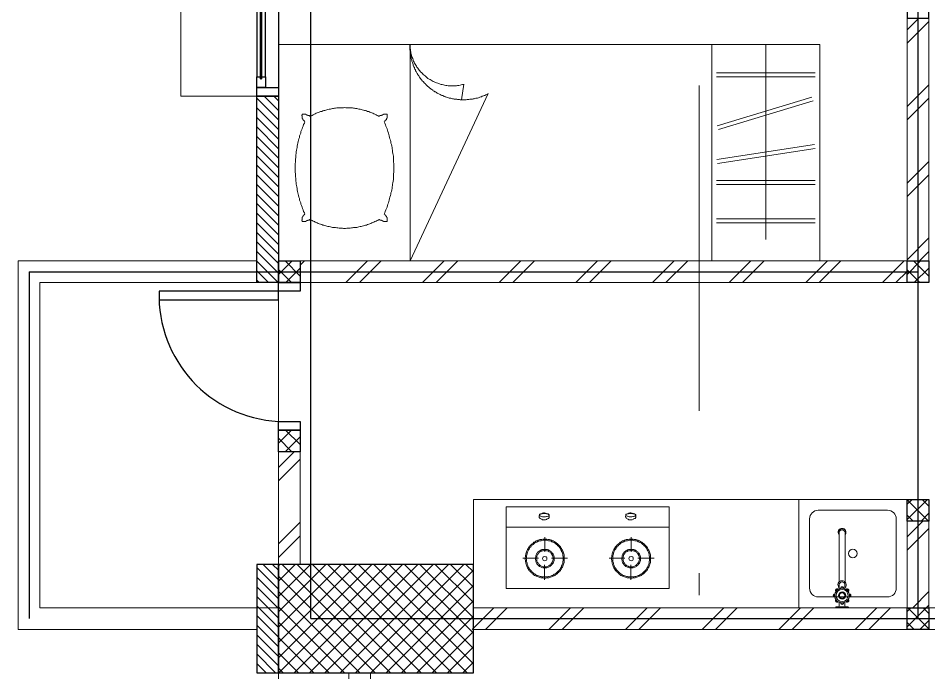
# Model space of a CAD drawing. Header units: millimetres. Extents: x -324 to 75, y -297 to 212.
# Drawn here: x -251.492 to -247.292, y 155.094 to 158.114 of the extents above; entities that cross this region are included whole.
import ezdxf

# ---------------------------------------------------------------- set-up
doc = ezdxf.new("R2010")
doc.units = ezdxf.units.MM
doc.linetypes.add('DASHDOT', pattern=[1, 0.5, -0.25, 0, -0.25])
for name, color, linetype, lineweight in [('ars', 11, 'Continuous', 0), ('KOL', 1, 'Continuous', 30), ('KOLOM', 4, 'Continuous', 9), ('lan', 7, 'Continuous', 15), ('NOT', 7, 'Continuous', 20), ('SANITAIR', 15, 'Continuous', 9), ('tem', 5, 'Continuous', 20)]:
    doc.layers.add(name, color=color, linetype=linetype, lineweight=lineweight)
doc.layers.add('as', color=1, linetype='Continuous', plot=False)
doc.layers.add('Kusen', color=30, linetype='Continuous')
pattern_1 = [(135, (375.904584, 513.928732), (-0.0220970869, -0.0220970869), [])]

# ---------------------------------------------------------------- blocks, each defined once
blk = doc.blocks.new('T. J2')
at = {"layer": 'Kusen'}
for p, q in [((-0.3692, 0.1), (0.2808, 0.1)), ((0.2808, 0.06), (-0.3692, 0.06)), ((-0.4192, 0), (0.3308, 0))]:
    blk.add_line(p, q, dxfattribs=at)
for points in [[(-0.4592, 0), (-0.4192, 0), (-0.4192, 0.1), (-0.4592, 0.1)], [(0.3308, 0), (0.3708, 0), (0.3708, 0.1), (0.3308, 0.1)]]:
    blk.add_lwpolyline(points, close=True, dxfattribs=at)
for points in [[(-0.3692, 0.0775), (-0.3692, 0.06), (-0.4192, 0.06), (-0.4192, 0.1), (-0.3692, 0.1), (-0.3692, 0.0825), (-0.3792, 0.0825), (-0.3792, 0.0775), (-0.3692, 0.0775)], [(0.2808, 0.0775), (0.2808, 0.06), (0.3308, 0.06), (0.3308, 0.1), (0.2808, 0.1), (0.2808, 0.0825), (0.2908, 0.0825), (0.2908, 0.0775), (0.2808, 0.0775)]]:
    blk.add_lwpolyline(points, dxfattribs=at)
at = {"layer": 'Kusen', "color": 141}
blk.add_lwpolyline([(-0.3792, 0.0775), (0.2908, 0.0775), (0.2908, 0.0825), (-0.3792, 0.0825)], close=True, dxfattribs=at)
blk = doc.blocks.new('K 10.10')
at = {"layer": 'ars'}
h = blk.add_hatch(dxfattribs=at)
h.set_pattern_fill('_USER', color=256, scale=0.05, angle=45, double=1, pattern_type=0)
h.set_pattern_definition([(45, (0, 0), (-0.035355339, 0.035355339), []), (135, (0, 0), (-0.035355339, -0.035355339), [])])
h.paths.add_polyline_path([(1560.5383, 1380.4069), (1560.6383, 1380.4069), (1560.6383, 1380.5069), (1560.5383, 1380.5069)])
at = {"layer": 'KOL'}
blk.add_lwpolyline([(1560.5383, 1380.4069), (1560.6383, 1380.4069), (1560.6383, 1380.5069), (1560.5383, 1380.5069)], close=True, dxfattribs=at)
blk = doc.blocks.new('P.60')
at = {"layer": 'Kusen'}
for points in [[(1472.8348, 997.5354), (1472.8748, 997.5354), (1472.8748, 997.4354), (1472.8348, 997.4354)], [(1473.4748, 997.5354), (1473.5148, 997.5354), (1473.5148, 997.4354), (1473.4748, 997.4354)], [(1472.8748, 996.8854), (1472.9148, 996.8854), (1472.9148, 997.4354), (1472.8748, 997.4354)]]:
    blk.add_lwpolyline(points, close=True, dxfattribs=at)
blk.add_arc((1472.8948, 997.4658), 0.5808, 268.0266, 356.9943, dxfattribs=at)
blk = doc.blocks.new('P.80')
at = {"layer": 'Kusen'}
for points in [[(-69.8094, -74.8368), (-69.7694, -74.8368), (-69.7694, -74.0368), (-69.8094, -74.0368)], [(-70.6094, -74.9368), (-70.5694, -74.9368), (-70.5694, -74.8368), (-70.6094, -74.8368)], [(-69.7694, -74.9368), (-69.7294, -74.9368), (-69.7294, -74.8368), (-69.7694, -74.8368)]]:
    blk.add_lwpolyline(points, close=True, dxfattribs=at)
blk.add_arc((-69.7694, -74.8368), 0.8, 90, 180, dxfattribs=at)
blk = doc.blocks.new('KRAN DPR ATAS')
for p, q in [((-0.0289, 0), (0.0289, 0)), ((-0.0289, 0), (-0.0289, -0.0021)), ((0.0289, 0), (0.0289, -0.0021)), ((-0.0275, -0.0035), (0.0275, -0.0035)), ((-0.0127, -0.0092), (-0.0127, -0.0252)), ((0.0127, -0.0092), (0.0127, -0.0252)), ((-0.014, -0.1188), (-0.014, -0.3457)), ((-0.0127, -0.0877), (-0.0127, -0.1101)), ((0.0127, -0.0877), (0.0127, -0.1101)), ((0.014, -0.1188), (0.014, -0.3457))]:
    blk.add_line(p, q)
for radius in [0.0338, 0.0279, 0.0166, 0.0138, 0.0123]:
    blk.add_circle((0, -0.0564), radius)
for centre, radius, start, end in [((-0.0239, -0.0326), 0.00706, 39.002, 230.998), ((-0.0222, -0.0342), 0.00706, 58.1189, 211.8811), ((-0.0275, -0.0021), 0.00141, 180, 270), ((-0.0183, -0.0092), 0.00564, 0, 90), ((-0.0009, -0.0214), 0.00884, 254.902, 254.902), ((0, -0.0227), 0.00706, 354.002, 185.998), ((0, -0.025), 0.00706, 13.1189, 166.8811), ((0.0183, -0.0092), 0.00564, 90, 180), ((0.0239, -0.0326), 0.00706, 309.002, 140.998), ((0.0222, -0.0342), 0.00706, 328.1189, 121.8811), ((0.0275, -0.0021), 0.00141, 270, 0), ((-0.0338, -0.0564), 0.00706, 84.002, 275.998), ((-0.0315, -0.0564), 0.00706, 103.1189, 256.8811), ((-0.0239, -0.0803), 0.00706, 129.002, 320.998), ((-0.0222, -0.0787), 0.00706, 148.1189, 301.8811), ((0.0239, -0.0803), 0.00706, 219.002, 50.998), ((0.0222, -0.0787), 0.00706, 238.1189, 31.8811), ((0.0338, -0.0564), 0.00706, 264.002, 95.998), ((0.0315, -0.0564), 0.00706, 283.1189, 76.8811), ((0, -0.1058), 0.0191, 134.711, 45.289), ((0, -0.1058), 0.0134, 198.6717, 270), ((0, -0.0902), 0.00706, 174.002, 5.998), ((0, -0.0879), 0.00706, 193.1189, 346.8811), ((0, -0.1058), 0.0134, 270, 341.3283), ((0, -0.3457), 0.0178, 141.8277, 38.1723), ((0, -0.3484), 0.0178, 175.6641, 4.3359), ((0, -0.3457), 0.014, 180, 0)]:
    blk.add_arc(centre, radius, start, end)
blk = doc.blocks.new('KOMPOR')
for points in [[(0, 0.3765), (0, -0.3765)], [(0.0944, 0.3765), (0, 0.3765)], [(0.3765, 0.3765), (0.0944, 0.3765)], [(0.0944, 0.3765), (0.0944, -0.3765)], [(0.3765, -0.3765), (0.3765, 0.3765)], [(0.2373, 0.3063), (0.2373, 0.2312)], [(0.2385, 0.2906), (0.2337, 0.2906), (0.23, 0.2906), (0.2252, 0.2893), (0.2203, 0.2893), (0.2167, 0.2881), (0.2119, 0.2869), (0.2082, 0.2857), (0.2034, 0.2833), (0.1998, 0.2821), (0.1961, 0.2797), (0.1925, 0.2772), (0.1889, 0.276), (0.1852, 0.2724), (0.1816, 0.27), (0.178, 0.2676), (0.1755, 0.2639), (0.1719, 0.2615), (0.1695, 0.2579), (0.1671, 0.2542), (0.1634, 0.2506), (0.1622, 0.247), (0.1598, 0.2433), (0.1574, 0.2397), (0.1562, 0.2361), (0.1538, 0.2312), (0.1525, 0.2276), (0.1513, 0.2228), (0.1501, 0.2191), (0.1501, 0.2143), (0.1489, 0.2094), (0.1489, 0.2058), (0.1489, 0.201), (0.1489, 0.1961), (0.1489, 0.1913), (0.1501, 0.1864), (0.1501, 0.1828), (0.1513, 0.178), (0.1525, 0.1743), (0.1538, 0.1695), (0.1562, 0.1659), (0.1574, 0.161), (0.1598, 0.1574), (0.1622, 0.1538), (0.1634, 0.1501), (0.1671, 0.1465), (0.1695, 0.1429), (0.1719, 0.1404), (0.1755, 0.1368), (0.178, 0.1344), (0.1816, 0.1308), (0.1852, 0.1283), (0.1889, 0.1259), (0.1925, 0.1235), (0.1961, 0.1211), (0.1998, 0.1199), (0.2034, 0.1174), (0.2082, 0.1162), (0.2119, 0.115), (0.2167, 0.1138), (0.2203, 0.1126), (0.2252, 0.1114), (0.23, 0.1114), (0.2337, 0.1102), (0.2385, 0.1102), (0.2433, 0.1102), (0.2482, 0.1114), (0.253, 0.1114), (0.2567, 0.1126), (0.2615, 0.1138), (0.2651, 0.115), (0.27, 0.1162), (0.2736, 0.1174), (0.2785, 0.1199), (0.2821, 0.1211), (0.2857, 0.1235), (0.2893, 0.1259), (0.293, 0.1283), (0.2966, 0.1308), (0.299, 0.1344), (0.3027, 0.1368), (0.3051, 0.1404), (0.3087, 0.1429), (0.3111, 0.1465), (0.3136, 0.1501), (0.316, 0.1538), (0.3184, 0.1574), (0.3196, 0.161), (0.322, 0.1659), (0.3232, 0.1695), (0.3245, 0.1743), (0.3257, 0.178), (0.3269, 0.1828), (0.3281, 0.1864), (0.3281, 0.1913), (0.3293, 0.1961), (0.3293, 0.201), (0.3293, 0.2058), (0.3281, 0.2094), (0.3281, 0.2143), (0.3269, 0.2191), (0.3257, 0.2228), (0.3245, 0.2276), (0.3232, 0.2312), (0.322, 0.2361), (0.3196, 0.2397), (0.3184, 0.2433), (0.316, 0.247), (0.3136, 0.2506), (0.3111, 0.2542), (0.3087, 0.2579), (0.3051, 0.2615), (0.3027, 0.2639), (0.299, 0.2676), (0.2966, 0.27), (0.293, 0.2724), (0.2893, 0.276), (0.2857, 0.2772), (0.2821, 0.2797), (0.2785, 0.2821), (0.2736, 0.2833), (0.27, 0.2857), (0.2651, 0.2869), (0.2615, 0.2881), (0.2567, 0.2893), (0.253, 0.2893), (0.2482, 0.2906), (0.2433, 0.2906), (0.2385, 0.2906)], [(0.2385, 0.2857), (0.2349, 0.2857), (0.23, 0.2857), (0.2264, 0.2845), (0.2215, 0.2833), (0.2179, 0.2833), (0.2131, 0.2821), (0.2094, 0.2809), (0.2058, 0.2785), (0.2022, 0.2772), (0.1985, 0.2748), (0.1949, 0.2736), (0.1913, 0.2712), (0.1877, 0.2688), (0.1852, 0.2663), (0.1816, 0.2639), (0.1792, 0.2603), (0.1755, 0.2579), (0.1731, 0.2542), (0.1707, 0.2518), (0.1683, 0.2482), (0.1659, 0.2446), (0.1646, 0.2409), (0.1622, 0.2373), (0.161, 0.2337), (0.1586, 0.23), (0.1574, 0.2264), (0.1562, 0.2215), (0.1562, 0.2179), (0.155, 0.2131), (0.1538, 0.2094), (0.1538, 0.2046), (0.1538, 0.201), (0.1538, 0.1961), (0.1538, 0.1925), (0.155, 0.1877), (0.1562, 0.184), (0.1562, 0.1792), (0.1574, 0.1755), (0.1586, 0.1719), (0.161, 0.1671), (0.1622, 0.1634), (0.1646, 0.1598), (0.1659, 0.1562), (0.1683, 0.1525), (0.1707, 0.1501), (0.1731, 0.1465), (0.1755, 0.1441), (0.1792, 0.1404), (0.1816, 0.138), (0.1852, 0.1356), (0.1877, 0.132), (0.1913, 0.1308), (0.1949, 0.1283), (0.1985, 0.1259), (0.2022, 0.1235), (0.2058, 0.1223), (0.2094, 0.1211), (0.2131, 0.1199), (0.2179, 0.1186), (0.2215, 0.1174), (0.2264, 0.1162), (0.23, 0.1162), (0.2349, 0.1162), (0.2385, 0.1162), (0.2433, 0.1162), (0.247, 0.1162), (0.2518, 0.1162), (0.2554, 0.1174), (0.2603, 0.1186), (0.2639, 0.1199), (0.2676, 0.1211), (0.2724, 0.1223), (0.276, 0.1235), (0.2797, 0.1259), (0.2833, 0.1283), (0.2869, 0.1308), (0.2893, 0.132), (0.293, 0.1356), (0.2954, 0.138), (0.299, 0.1404), (0.3015, 0.1441), (0.3039, 0.1465), (0.3075, 0.1501), (0.3087, 0.1525), (0.3111, 0.1562), (0.3136, 0.1598), (0.316, 0.1634), (0.3172, 0.1671), (0.3184, 0.1719), (0.3196, 0.1755), (0.3208, 0.1792), (0.322, 0.184), (0.3232, 0.1877), (0.3232, 0.1925), (0.3232, 0.1961), (0.3232, 0.201), (0.3232, 0.2046), (0.3232, 0.2094), (0.3232, 0.2131), (0.322, 0.2179), (0.3208, 0.2215), (0.3196, 0.2264), (0.3184, 0.23), (0.3172, 0.2337), (0.316, 0.2373), (0.3136, 0.2409), (0.3111, 0.2446), (0.3087, 0.2482), (0.3075, 0.2518), (0.3039, 0.2542), (0.3015, 0.2579), (0.299, 0.2603), (0.2954, 0.2639), (0.293, 0.2663), (0.2893, 0.2688), (0.2869, 0.2712), (0.2833, 0.2736), (0.2797, 0.2748), (0.276, 0.2772), (0.2724, 0.2785), (0.2676, 0.2809), (0.2639, 0.2821), (0.2603, 0.2833), (0.2554, 0.2833), (0.2518, 0.2845), (0.247, 0.2857), (0.2433, 0.2857), (0.2385, 0.2857)], [(0.0436, 0.2228), (0.0472, 0.2228), (0.0496, 0.2215), (0.0533, 0.2191), (0.0545, 0.2155), (0.0557, 0.2119), (0.0581, 0.2094), (0.0593, 0.2046), (0.0593, 0.1998), (0.0593, 0.1949), (0.0593, 0.1901), (0.0569, 0.1864), (0.0557, 0.1828), (0.0533, 0.1792), (0.0508, 0.178), (0.0484, 0.1755), (0.046, 0.1743), (0.0424, 0.1743), (0.04, 0.1755), (0.0375, 0.178), (0.0339, 0.1792), (0.0327, 0.1828), (0.0315, 0.1864), (0.0291, 0.1901), (0.0278, 0.1949), (0.0278, 0.1998), (0.0291, 0.2046), (0.0303, 0.2094), (0.0315, 0.2119), (0.0339, 0.2155), (0.0351, 0.2191), (0.0375, 0.2215), (0.0412, 0.2228), (0.0436, 0.2228)], [(0.0375, 0.2215), (0.04, 0.2215), (0.04, 0.2203), (0.0424, 0.2179), (0.0436, 0.2155), (0.0448, 0.2119), (0.0448, 0.2082), (0.046, 0.2034), (0.046, 0.1998), (0.046, 0.1961), (0.046, 0.1913), (0.0448, 0.1877), (0.0436, 0.184), (0.0436, 0.1816), (0.0412, 0.178), (0.04, 0.1768), (0.0387, 0.1755), (0.0375, 0.1755), (0.0351, 0.1768), (0.0339, 0.178), (0.0327, 0.1816), (0.0315, 0.184), (0.0315, 0.1877), (0.0303, 0.1913), (0.0303, 0.1961), (0.0303, 0.1998), (0.0303, 0.2034), (0.0315, 0.2082), (0.0315, 0.2119), (0.0327, 0.2155), (0.0339, 0.2179), (0.0351, 0.2203), (0.0363, 0.2215), (0.0375, 0.2215)], [(0.2385, 0.2433), (0.2349, 0.2433), (0.23, 0.2433), (0.2264, 0.2421), (0.2215, 0.2409), (0.2179, 0.2385), (0.2143, 0.2361), (0.2119, 0.2337), (0.2082, 0.2312), (0.2058, 0.2276), (0.2034, 0.2252), (0.201, 0.2215), (0.1985, 0.2179), (0.1973, 0.2131), (0.1961, 0.2094), (0.1961, 0.2046), (0.1961, 0.201), (0.1961, 0.1961), (0.1961, 0.1925), (0.1973, 0.1877), (0.1985, 0.184), (0.201, 0.1804), (0.2034, 0.1768), (0.2058, 0.1731), (0.2082, 0.1707), (0.2119, 0.1671), (0.2143, 0.1646), (0.2179, 0.1622), (0.2215, 0.161), (0.2264, 0.1598), (0.23, 0.1586), (0.2349, 0.1574), (0.2385, 0.1574), (0.2433, 0.1574), (0.247, 0.1586), (0.2518, 0.1598), (0.2554, 0.161), (0.2591, 0.1622), (0.2627, 0.1646), (0.2663, 0.1671), (0.2688, 0.1707), (0.2724, 0.1731), (0.2748, 0.1768), (0.2772, 0.1804), (0.2785, 0.184), (0.2797, 0.1877), (0.2809, 0.1925), (0.2821, 0.1961), (0.2821, 0.201), (0.2821, 0.2046), (0.2809, 0.2094), (0.2797, 0.2131), (0.2785, 0.2179), (0.2772, 0.2215), (0.2748, 0.2252), (0.2724, 0.2276), (0.2688, 0.2312), (0.2663, 0.2337), (0.2627, 0.2361), (0.2591, 0.2385), (0.2554, 0.2409), (0.2518, 0.2421), (0.247, 0.2433), (0.2433, 0.2433), (0.2385, 0.2433)], [(0.2385, 0.2385), (0.2349, 0.2385), (0.2312, 0.2373), (0.2276, 0.2373), (0.224, 0.2361), (0.2203, 0.2337), (0.2179, 0.2324), (0.2143, 0.23), (0.2119, 0.2276), (0.2094, 0.2252), (0.207, 0.2215), (0.2058, 0.2191), (0.2034, 0.2155), (0.2022, 0.2119), (0.2022, 0.2082), (0.201, 0.2046), (0.201, 0.201), (0.201, 0.1973), (0.2022, 0.1925), (0.2022, 0.1889), (0.2034, 0.1864), (0.2058, 0.1828), (0.207, 0.1792), (0.2094, 0.1768), (0.2119, 0.1743), (0.2143, 0.1719), (0.2179, 0.1695), (0.2203, 0.1671), (0.224, 0.1659), (0.2276, 0.1646), (0.2312, 0.1634), (0.2349, 0.1634), (0.2385, 0.1622), (0.2421, 0.1634), (0.247, 0.1634), (0.2506, 0.1646), (0.253, 0.1659), (0.2567, 0.1671), (0.2603, 0.1695), (0.2627, 0.1719), (0.2651, 0.1743), (0.2676, 0.1768), (0.27, 0.1792), (0.2724, 0.1828), (0.2736, 0.1864), (0.2748, 0.1889), (0.276, 0.1925), (0.276, 0.1973), (0.2772, 0.201), (0.276, 0.2046), (0.276, 0.2082), (0.2748, 0.2119), (0.2736, 0.2155), (0.2724, 0.2191), (0.27, 0.2215), (0.2676, 0.2252), (0.2651, 0.2276), (0.2627, 0.23), (0.2603, 0.2324), (0.2567, 0.2337), (0.253, 0.2361), (0.2506, 0.2373), (0.247, 0.2373), (0.2421, 0.2385), (0.2385, 0.2385)], [(0.2385, 0.2107), (0.2349, 0.2094), (0.2312, 0.2082), (0.23, 0.2046), (0.2288, 0.201), (0.23, 0.1961), (0.2312, 0.1937), (0.2349, 0.1913), (0.2385, 0.1901), (0.2433, 0.1913), (0.2458, 0.1937), (0.2482, 0.1961), (0.2494, 0.201), (0.2482, 0.2046), (0.2458, 0.2082), (0.2433, 0.2094), (0.2385, 0.2107)], [(0.1404, 0.201), (0.207, 0.201)], [(0.2373, 0.0993), (0.2373, 0.1719)], [(0.3366, 0.1998), (0.2676, 0.1998)], [(0.2385, -0.1077), (0.2337, -0.1077), (0.23, -0.1077), (0.2252, -0.109), (0.2203, -0.109), (0.2167, -0.1102), (0.2119, -0.1114), (0.2082, -0.1126), (0.2034, -0.115), (0.1998, -0.1162), (0.1961, -0.1186), (0.1925, -0.1211), (0.1889, -0.1235), (0.1852, -0.1259), (0.1816, -0.1283), (0.178, -0.1308), (0.1755, -0.1344), (0.1719, -0.1368), (0.1695, -0.1404), (0.1671, -0.1441), (0.1634, -0.1477), (0.1622, -0.1513), (0.1598, -0.155), (0.1574, -0.1586), (0.1562, -0.1622), (0.1538, -0.1671), (0.1525, -0.1707), (0.1513, -0.1755), (0.1501, -0.1792), (0.1501, -0.184), (0.1489, -0.1889), (0.1489, -0.1925), (0.1489, -0.1973), (0.1489, -0.2022), (0.1489, -0.207), (0.1501, -0.2119), (0.1501, -0.2155), (0.1513, -0.2203), (0.1525, -0.224), (0.1538, -0.2288), (0.1562, -0.2324), (0.1574, -0.2373), (0.1598, -0.2409), (0.1622, -0.2446), (0.1634, -0.2482), (0.1671, -0.2518), (0.1695, -0.2554), (0.1719, -0.2579), (0.1755, -0.2615), (0.178, -0.2639), (0.1816, -0.2676), (0.1852, -0.27), (0.1889, -0.2724), (0.1925, -0.2748), (0.1961, -0.2772), (0.1998, -0.2785), (0.2034, -0.2809), (0.2082, -0.2821), (0.2119, -0.2833), (0.2167, -0.2845), (0.2203, -0.2857), (0.2252, -0.2869), (0.23, -0.2869), (0.2337, -0.2881), (0.2385, -0.2881), (0.2433, -0.2881), (0.2482, -0.2869), (0.253, -0.2869), (0.2567, -0.2857), (0.2615, -0.2845), (0.2651, -0.2833), (0.27, -0.2821), (0.2736, -0.2809), (0.2785, -0.2785), (0.2821, -0.2772), (0.2857, -0.2748), (0.2893, -0.2724), (0.293, -0.27), (0.2966, -0.2676), (0.299, -0.2639), (0.3027, -0.2615), (0.3051, -0.2579), (0.3087, -0.2554), (0.3111, -0.2518), (0.3136, -0.2482), (0.316, -0.2446), (0.3184, -0.2409), (0.3196, -0.2373), (0.322, -0.2324), (0.3232, -0.2288), (0.3245, -0.224), (0.3257, -0.2203), (0.3269, -0.2155), (0.3281, -0.2119), (0.3281, -0.207), (0.3293, -0.2022), (0.3293, -0.1973), (0.3293, -0.1925), (0.3281, -0.1889), (0.3281, -0.184), (0.3269, -0.1792), (0.3257, -0.1755), (0.3245, -0.1707), (0.3232, -0.1671), (0.322, -0.1622), (0.3196, -0.1586), (0.3184, -0.155), (0.316, -0.1513), (0.3136, -0.1477), (0.3111, -0.1441), (0.3087, -0.1404), (0.3051, -0.1368), (0.3027, -0.1344), (0.299, -0.1308), (0.2966, -0.1283), (0.293, -0.1259), (0.2893, -0.1235), (0.2857, -0.1211), (0.2821, -0.1186), (0.2785, -0.1162), (0.2736, -0.115), (0.27, -0.1126), (0.2651, -0.1114), (0.2615, -0.1102), (0.2567, -0.109), (0.253, -0.109), (0.2482, -0.1077), (0.2433, -0.1077), (0.2385, -0.1077)], [(0.2385, -0.1126), (0.2349, -0.1126), (0.23, -0.1126), (0.2264, -0.1138), (0.2215, -0.115), (0.2179, -0.115), (0.2131, -0.1162), (0.2094, -0.1174), (0.2058, -0.1199), (0.2022, -0.1211), (0.1985, -0.1235), (0.1949, -0.1247), (0.1913, -0.1271), (0.1877, -0.1295), (0.1852, -0.132), (0.1816, -0.1344), (0.1792, -0.138), (0.1755, -0.1404), (0.1731, -0.1441), (0.1707, -0.1465), (0.1683, -0.1501), (0.1659, -0.1538), (0.1646, -0.1574), (0.1622, -0.161), (0.161, -0.1646), (0.1586, -0.1683), (0.1574, -0.1719), (0.1562, -0.1768), (0.1562, -0.1804), (0.155, -0.1852), (0.1538, -0.1889), (0.1538, -0.1937), (0.1538, -0.1973), (0.1538, -0.2022), (0.1538, -0.2058), (0.155, -0.2107), (0.1562, -0.2143), (0.1562, -0.2191), (0.1574, -0.2228), (0.1586, -0.2264), (0.161, -0.2312), (0.1622, -0.2349), (0.1646, -0.2385), (0.1659, -0.2421), (0.1683, -0.2458), (0.1707, -0.2482), (0.1731, -0.2518), (0.1755, -0.2554), (0.1792, -0.2579), (0.1816, -0.2603), (0.1852, -0.2627), (0.1877, -0.2663), (0.1913, -0.2688), (0.1949, -0.27), (0.1985, -0.2724), (0.2022, -0.2748), (0.2058, -0.276), (0.2094, -0.2772), (0.2131, -0.2785), (0.2179, -0.2797), (0.2215, -0.2809), (0.2264, -0.2821), (0.23, -0.2821), (0.2349, -0.2821), (0.2385, -0.2833), (0.2433, -0.2821), (0.247, -0.2821), (0.2518, -0.2821), (0.2554, -0.2809), (0.2603, -0.2797), (0.2639, -0.2785), (0.2676, -0.2772), (0.2724, -0.276), (0.276, -0.2748), (0.2797, -0.2724), (0.2833, -0.27), (0.2869, -0.2688), (0.2893, -0.2663), (0.293, -0.2627), (0.2954, -0.2603), (0.299, -0.2579), (0.3015, -0.2554), (0.3039, -0.2518), (0.3075, -0.2482), (0.3087, -0.2458), (0.3111, -0.2421), (0.3136, -0.2385), (0.316, -0.2349), (0.3172, -0.2312), (0.3184, -0.2264), (0.3196, -0.2228), (0.3208, -0.2191), (0.322, -0.2143), (0.3232, -0.2107), (0.3232, -0.2058), (0.3232, -0.2022), (0.3232, -0.1973), (0.3232, -0.1937), (0.3232, -0.1889), (0.3232, -0.1852), (0.322, -0.1804), (0.3208, -0.1768), (0.3196, -0.1719), (0.3184, -0.1683), (0.3172, -0.1646), (0.316, -0.161), (0.3136, -0.1574), (0.3111, -0.1538), (0.3087, -0.1501), (0.3075, -0.1465), (0.3039, -0.1441), (0.3015, -0.1404), (0.299, -0.138), (0.2954, -0.1344), (0.293, -0.132), (0.2893, -0.1295), (0.2869, -0.1271), (0.2833, -0.1247), (0.2797, -0.1235), (0.276, -0.1211), (0.2724, -0.1199), (0.2676, -0.1174), (0.2639, -0.1162), (0.2603, -0.115), (0.2554, -0.115), (0.2518, -0.1138), (0.247, -0.1126), (0.2433, -0.1126), (0.2385, -0.1126)], [(0.2373, -0.0932), (0.2373, -0.1671)], [(0.2385, -0.155), (0.2349, -0.155), (0.23, -0.155), (0.2264, -0.1562), (0.2215, -0.1574), (0.2179, -0.1598), (0.2143, -0.1622), (0.2119, -0.1646), (0.2082, -0.1671), (0.2058, -0.1707), (0.2034, -0.1731), (0.201, -0.1768), (0.1985, -0.1804), (0.1973, -0.1852), (0.1961, -0.1889), (0.1961, -0.1937), (0.1961, -0.1973), (0.1961, -0.2022), (0.1961, -0.207), (0.1973, -0.2107), (0.1985, -0.2143), (0.201, -0.2179), (0.2034, -0.2215), (0.2058, -0.2252), (0.2082, -0.2288), (0.2119, -0.2312), (0.2143, -0.2337), (0.2179, -0.2361), (0.2215, -0.2373), (0.2264, -0.2385), (0.23, -0.2397), (0.2349, -0.2409), (0.2385, -0.2409), (0.2433, -0.2409), (0.247, -0.2397), (0.2518, -0.2385), (0.2554, -0.2373), (0.2591, -0.2361), (0.2627, -0.2337), (0.2663, -0.2312), (0.2688, -0.2288), (0.2724, -0.2252), (0.2748, -0.2215), (0.2772, -0.2179), (0.2785, -0.2143), (0.2797, -0.2107), (0.2809, -0.207), (0.2821, -0.2022), (0.2821, -0.1973), (0.2821, -0.1937), (0.2809, -0.1889), (0.2797, -0.1852), (0.2785, -0.1804), (0.2772, -0.1768), (0.2748, -0.1731), (0.2724, -0.1707), (0.2688, -0.1671), (0.2663, -0.1646), (0.2627, -0.1622), (0.2591, -0.1598), (0.2554, -0.1574), (0.2518, -0.1562), (0.247, -0.155), (0.2433, -0.155), (0.2385, -0.155)], [(0.2385, -0.1598), (0.2349, -0.1598), (0.2312, -0.161), (0.2276, -0.161), (0.224, -0.1622), (0.2203, -0.1646), (0.2179, -0.1659), (0.2143, -0.1683), (0.2119, -0.1707), (0.2094, -0.1731), (0.207, -0.1768), (0.2058, -0.1792), (0.2034, -0.1828), (0.2022, -0.1864), (0.2022, -0.1901), (0.201, -0.1937), (0.201, -0.1973), (0.201, -0.2022), (0.2022, -0.2058), (0.2022, -0.2094), (0.2034, -0.2131), (0.2058, -0.2155), (0.207, -0.2191), (0.2094, -0.2215), (0.2119, -0.224), (0.2143, -0.2264), (0.2179, -0.2288), (0.2203, -0.2312), (0.224, -0.2324), (0.2276, -0.2337), (0.2312, -0.2349), (0.2349, -0.2349), (0.2385, -0.2361), (0.2421, -0.2349), (0.247, -0.2349), (0.2506, -0.2337), (0.253, -0.2324), (0.2567, -0.2312), (0.2603, -0.2288), (0.2627, -0.2264), (0.2651, -0.224), (0.2676, -0.2215), (0.27, -0.2191), (0.2724, -0.2155), (0.2736, -0.2131), (0.2748, -0.2094), (0.276, -0.2058), (0.276, -0.2022), (0.2772, -0.1973), (0.276, -0.1937), (0.276, -0.1901), (0.2748, -0.1864), (0.2736, -0.1828), (0.2724, -0.1792), (0.27, -0.1768), (0.2676, -0.1731), (0.2651, -0.1707), (0.2627, -0.1683), (0.2603, -0.1659), (0.2567, -0.1646), (0.253, -0.1622), (0.2506, -0.161), (0.247, -0.161), (0.2421, -0.1598), (0.2385, -0.1598)], [(0.0436, -0.1768), (0.0472, -0.1768), (0.0496, -0.178), (0.0533, -0.1804), (0.0545, -0.1828), (0.0557, -0.1864), (0.0581, -0.1901), (0.0593, -0.1949), (0.0593, -0.1985), (0.0593, -0.2034), (0.0593, -0.2082), (0.0569, -0.2119), (0.0557, -0.2167), (0.0533, -0.2191), (0.0508, -0.2215), (0.0484, -0.224), (0.046, -0.224), (0.0424, -0.224), (0.04, -0.224), (0.0375, -0.2215), (0.0339, -0.2191), (0.0327, -0.2167), (0.0315, -0.2119), (0.0291, -0.2082), (0.0278, -0.2034), (0.0278, -0.1985), (0.0291, -0.1949), (0.0303, -0.1901), (0.0315, -0.1864), (0.0339, -0.1828), (0.0351, -0.1804), (0.0375, -0.178), (0.0412, -0.1768), (0.0436, -0.1768)], [(0.0375, -0.1768), (0.04, -0.178), (0.04, -0.1792), (0.0424, -0.1804), (0.0436, -0.1828), (0.0448, -0.1864), (0.0448, -0.1901), (0.046, -0.1949), (0.046, -0.1985), (0.046, -0.2034), (0.046, -0.2082), (0.0448, -0.2107), (0.0436, -0.2155), (0.0436, -0.2179), (0.0412, -0.2203), (0.04, -0.2228), (0.0387, -0.2228), (0.0375, -0.2228), (0.0351, -0.2228), (0.0339, -0.2203), (0.0327, -0.2179), (0.0315, -0.2155), (0.0315, -0.2107), (0.0303, -0.2082), (0.0303, -0.2034), (0.0303, -0.1985), (0.0303, -0.1949), (0.0315, -0.1901), (0.0315, -0.1864), (0.0327, -0.1828), (0.0339, -0.1804), (0.0351, -0.1792), (0.0363, -0.178), (0.0375, -0.1768)], [(0.1404, -0.1973), (0.207, -0.1973)], [(0.2385, -0.1877), (0.2349, -0.1889), (0.2312, -0.1901), (0.23, -0.1937), (0.2288, -0.1973), (0.23, -0.2022), (0.2312, -0.2046), (0.2349, -0.207), (0.2385, -0.2082), (0.2433, -0.207), (0.2458, -0.2046), (0.2482, -0.2022), (0.2494, -0.1973), (0.2482, -0.1937), (0.2458, -0.1901), (0.2433, -0.1889), (0.2385, -0.1877)], [(0.3366, -0.1985), (0.2676, -0.1985)], [(0.2373, -0.299), (0.2373, -0.2264)], [(0.0944, -0.3765), (0, -0.3765)], [(0.0944, -0.3765), (0.3765, -0.3765)]]:
    blk.add_lwpolyline(points)
blk = doc.blocks.new('BED2')
blk.add_lwpolyline([(-0.4994, 1.9988), (0.4994, 1.9988), (0.4994, 0), (-0.4994, 0)], close=True)
for points in [[(0.4994, 1.9988), (0.4994, 0)], [(-0.1435, 1.8765), (-0.1435, 1.8765), (-0.1435, 1.8765), (-0.1447, 1.8765), (-0.1447, 1.8777), (-0.1447, 1.8789), (-0.1471, 1.8789), (-0.1471, 1.8814), (-0.1495, 1.8814), (-0.1495, 1.8826), (-0.1495, 1.8826), (-0.1495, 1.8838), (-0.1519, 1.8838), (-0.1519, 1.8862), (-0.1556, 1.8862), (-0.1556, 1.8874), (-0.158, 1.8874), (-0.158, 1.8886), (-0.1592, 1.8886), (-0.1592, 1.8886), (-0.1689, 1.8886), (-0.1689, 1.8898), (-0.1701, 1.8898), (-0.1701, 1.891), (-0.1737, 1.891), (-0.1737, 1.8898), (-0.1737, 1.8898), (-0.1737, 1.8886), (-0.1774, 1.8886), (-0.1774, 1.8886), (-0.1774, 1.8886), (-0.1774, 1.8862), (-0.1786, 1.8862), (-0.1786, 1.8789), (-0.1774, 1.8789), (-0.1774, 1.8765), (-0.1774, 1.8765), (-0.1774, 1.8729), (-0.1762, 1.8729), (-0.1762, 1.8705), (-0.1749, 1.8705), (-0.1749, 1.868), (-0.1737, 1.868), (-0.1737, 1.8668), (-0.1737, 1.8668), (-0.1737, 1.8632), (-0.1725, 1.8632), (-0.1725, 1.8608), (-0.1713, 1.8608), (-0.1713, 1.8571), (-0.1713, 1.8571), (-0.1713, 1.8559), (-0.1701, 1.8559), (-0.1701, 1.8547), (-0.1689, 1.8547), (-0.1689, 1.8523), (-0.1677, 1.8523)], [(0.2827, 1.8765), (0.2766, 1.8789), (0.2706, 1.8826), (0.2633, 1.885), (0.2573, 1.8874), (0.2512, 1.8898), (0.2439, 1.8923), (0.2379, 1.8947), (0.2306, 1.8959), (0.2246, 1.8983), (0.2185, 1.9007), (0.2113, 1.9019), (0.2052, 1.9044), (0.1979, 1.9056), (0.1919, 1.9068), (0.1846, 1.9092), (0.1786, 1.9104), (0.1713, 1.9116), (0.1653, 1.9128), (0.158, 1.914), (0.1519, 1.9153), (0.1447, 1.9165), (0.1374, 1.9165), (0.1314, 1.9177), (0.1241, 1.9189), (0.118, 1.9189), (0.1108, 1.9201), (0.1047, 1.9201), (0.0975, 1.9201), (0.0902, 1.9213), (0.0841, 1.9213), (0.0769, 1.9213), (0.0708, 1.9213), (0.0636, 1.9213), (0.0563, 1.9213), (0.0502, 1.9213), (0.043, 1.9201), (0.0369, 1.9201), (0.0297, 1.9201), (0.0224, 1.9189), (0.0163, 1.9189), (0.0091, 1.9177), (0.003, 1.9165), (-0.0042, 1.9165), (-0.0115, 1.9153), (-0.0176, 1.914), (-0.0248, 1.9128), (-0.0309, 1.9116), (-0.0381, 1.9104), (-0.0442, 1.9092), (-0.0515, 1.9068), (-0.0575, 1.9056), (-0.0648, 1.9044), (-0.0708, 1.9019), (-0.0781, 1.9007), (-0.0841, 1.8983), (-0.0902, 1.8959), (-0.0975, 1.8947), (-0.1035, 1.8923), (-0.1108, 1.8898), (-0.1168, 1.8874), (-0.1229, 1.885), (-0.1301, 1.8826), (-0.1362, 1.8789), (-0.1423, 1.8765)], [(0.3081, 1.8523), (0.3081, 1.8523), (0.3081, 1.8547), (0.3093, 1.8547), (0.3093, 1.8559), (0.3105, 1.8559), (0.3105, 1.8571), (0.3117, 1.8571), (0.3117, 1.8608), (0.3117, 1.8608), (0.3117, 1.8632), (0.313, 1.8632), (0.313, 1.8668), (0.3142, 1.8668), (0.3142, 1.868), (0.3142, 1.868), (0.3142, 1.8705), (0.3154, 1.8705), (0.3154, 1.8729), (0.3166, 1.8729), (0.3166, 1.8765), (0.3178, 1.8765), (0.3178, 1.8789), (0.3178, 1.8789), (0.3178, 1.8862), (0.3178, 1.8862), (0.3178, 1.8886), (0.3166, 1.8886), (0.3166, 1.8886), (0.3142, 1.8886), (0.3142, 1.8898), (0.313, 1.8898), (0.313, 1.891), (0.3093, 1.891), (0.3093, 1.8898), (0.3081, 1.8898), (0.3081, 1.8886), (0.2996, 1.8886), (0.2996, 1.8886), (0.2972, 1.8886), (0.2972, 1.8874), (0.296, 1.8874), (0.296, 1.8862), (0.2924, 1.8862), (0.2924, 1.8838), (0.29, 1.8838), (0.29, 1.8826), (0.2887, 1.8826), (0.2887, 1.8814), (0.2863, 1.8814), (0.2863, 1.8789), (0.2851, 1.8789), (0.2851, 1.8777), (0.2839, 1.8777), (0.2839, 1.8765), (0.2839, 1.8765), (0.2839, 1.8765), (0.2827, 1.8765)], [(-0.1677, 1.8523), (-0.1701, 1.8475), (-0.1725, 1.8426), (-0.1749, 1.8378), (-0.1774, 1.8329), (-0.1798, 1.8293), (-0.1822, 1.8245), (-0.1834, 1.8196), (-0.1858, 1.8148), (-0.187, 1.8099), (-0.1895, 1.8051), (-0.1907, 1.799), (-0.1931, 1.7942), (-0.1943, 1.7893), (-0.1955, 1.7845), (-0.1967, 1.7797), (-0.1979, 1.7748), (-0.1992, 1.77), (-0.2004, 1.7651), (-0.2016, 1.7591), (-0.2028, 1.7542), (-0.204, 1.7494), (-0.204, 1.7446), (-0.2052, 1.7397), (-0.2052, 1.7349), (-0.2064, 1.7288), (-0.2064, 1.724), (-0.2076, 1.7191), (-0.2076, 1.7143), (-0.2076, 1.7082), (-0.2076, 1.7034), (-0.2076, 1.6985), (-0.2088, 1.6937), (-0.2076, 1.6877), (-0.2076, 1.6828), (-0.2076, 1.678), (-0.2076, 1.6731), (-0.2076, 1.6683), (-0.2064, 1.6622), (-0.2064, 1.6574), (-0.2052, 1.6525), (-0.2052, 1.6477), (-0.204, 1.6429), (-0.204, 1.6368), (-0.2028, 1.632), (-0.2016, 1.6271), (-0.2004, 1.6223), (-0.1992, 1.6174), (-0.1979, 1.6126), (-0.1967, 1.6065), (-0.1955, 1.6017), (-0.1943, 1.5969), (-0.1931, 1.592), (-0.1907, 1.5872), (-0.1895, 1.5823), (-0.187, 1.5775), (-0.1858, 1.5726), (-0.1834, 1.5678), (-0.1822, 1.563), (-0.1798, 1.5581), (-0.1774, 1.5533), (-0.1749, 1.5484), (-0.1725, 1.5436), (-0.1701, 1.5387), (-0.1677, 1.5339)], [(0.3081, 1.5339), (0.3105, 1.5387), (0.313, 1.5436), (0.3154, 1.5484), (0.3178, 1.5533), (0.3202, 1.5581), (0.3226, 1.563), (0.3238, 1.5678), (0.3263, 1.5726), (0.3275, 1.5775), (0.3299, 1.5823), (0.3311, 1.5872), (0.3335, 1.592), (0.3347, 1.5969), (0.336, 1.6017), (0.3372, 1.6065), (0.3384, 1.6126), (0.3396, 1.6174), (0.3408, 1.6223), (0.342, 1.6271), (0.3432, 1.632), (0.3444, 1.6368), (0.3444, 1.6429), (0.3456, 1.6477), (0.3456, 1.6525), (0.3469, 1.6574), (0.3469, 1.6622), (0.3481, 1.6683), (0.3481, 1.6731), (0.3481, 1.678), (0.3481, 1.6828), (0.3493, 1.6889), (0.3493, 1.6937), (0.3493, 1.6985), (0.3481, 1.7034), (0.3481, 1.7082), (0.3481, 1.7143), (0.3481, 1.7191), (0.3469, 1.724), (0.3469, 1.7288), (0.3456, 1.7349), (0.3456, 1.7397), (0.3444, 1.7446), (0.3444, 1.7494), (0.3432, 1.7542), (0.342, 1.7591), (0.3408, 1.7651), (0.3396, 1.77), (0.3384, 1.7748), (0.3372, 1.7797), (0.336, 1.7845), (0.3347, 1.7893), (0.3335, 1.7942), (0.3311, 1.799), (0.3299, 1.8051), (0.3275, 1.8099), (0.3263, 1.8148), (0.3238, 1.8196), (0.3226, 1.8245), (0.3202, 1.8293), (0.3178, 1.8329), (0.3154, 1.8378), (0.313, 1.8426), (0.3105, 1.8475), (0.3081, 1.8523)], [(-0.1677, 1.5339), (-0.1689, 1.5339), (-0.1689, 1.5327), (-0.1701, 1.5327), (-0.1701, 1.5303), (-0.1713, 1.5303), (-0.1713, 1.5278), (-0.1713, 1.5278), (-0.1713, 1.5254), (-0.1725, 1.5254), (-0.1725, 1.523), (-0.1737, 1.523), (-0.1737, 1.5206), (-0.1737, 1.5206), (-0.1737, 1.5182), (-0.1749, 1.5182), (-0.1749, 1.5169), (-0.1762, 1.5169), (-0.1762, 1.5145), (-0.1774, 1.5145), (-0.1774, 1.5097), (-0.1774, 1.5097), (-0.1774, 1.5073), (-0.1786, 1.5073), (-0.1786, 1.5), (-0.1774, 1.5), (-0.1774, 1.4988), (-0.1774, 1.4988), (-0.1774, 1.4976), (-0.1737, 1.4976), (-0.1737, 1.4964), (-0.1737, 1.4964), (-0.1737, 1.4964), (-0.1701, 1.4964), (-0.1701, 1.4964), (-0.1689, 1.4964), (-0.1689, 1.4976), (-0.1592, 1.4976), (-0.1592, 1.4988), (-0.158, 1.4988), (-0.158, 1.5), (-0.1556, 1.5), (-0.1556, 1.5), (-0.1519, 1.5), (-0.1519, 1.5024), (-0.1495, 1.5024), (-0.1495, 1.5048), (-0.1495, 1.5048), (-0.1495, 1.5061), (-0.1471, 1.5061), (-0.1471, 1.5073), (-0.1447, 1.5073), (-0.1447, 1.5085), (-0.1447, 1.5085), (-0.1435, 1.5085), (-0.1435, 1.5097), (-0.1435, 1.5097)], [(0.2839, 1.5097), (0.2839, 1.5085), (0.2839, 1.5085), (0.2839, 1.5085), (0.2851, 1.5085), (0.2851, 1.5073), (0.2863, 1.5073), (0.2863, 1.5061), (0.2887, 1.5061), (0.2887, 1.5048), (0.29, 1.5048), (0.29, 1.5024), (0.2924, 1.5024), (0.2924, 1.5), (0.296, 1.5), (0.296, 1.5), (0.2972, 1.5), (0.2972, 1.4988), (0.2996, 1.4988), (0.2996, 1.4976), (0.3081, 1.4976), (0.3081, 1.4964), (0.3093, 1.4964), (0.3093, 1.4964), (0.313, 1.4964), (0.313, 1.4964), (0.3142, 1.4964), (0.3142, 1.4976), (0.3166, 1.4976), (0.3166, 1.4988), (0.3178, 1.4988), (0.3178, 1.5), (0.3178, 1.5), (0.3178, 1.5073), (0.3178, 1.5073), (0.3178, 1.5097), (0.3166, 1.5097), (0.3166, 1.5145), (0.3154, 1.5145), (0.3154, 1.5169), (0.3142, 1.5169), (0.3142, 1.5182), (0.3142, 1.5182), (0.3142, 1.5206), (0.313, 1.5206), (0.313, 1.523), (0.3117, 1.523), (0.3117, 1.5254), (0.3117, 1.5254), (0.3117, 1.5278), (0.3105, 1.5278), (0.3105, 1.5303), (0.3093, 1.5303), (0.3093, 1.5327), (0.3081, 1.5327), (0.3081, 1.5339), (0.3081, 1.5339)], [(-0.1423, 1.5109), (-0.1362, 1.5085), (-0.1289, 1.5048), (-0.1229, 1.5024), (-0.1168, 1.5), (-0.1108, 1.4976), (-0.1035, 1.4952), (-0.0975, 1.4939), (-0.0902, 1.4915), (-0.0841, 1.4891), (-0.0781, 1.4879), (-0.0708, 1.4855), (-0.0648, 1.4843), (-0.0575, 1.4818), (-0.0515, 1.4806), (-0.0442, 1.4794), (-0.0381, 1.477), (-0.0309, 1.4758), (-0.0248, 1.4746), (-0.0176, 1.4734), (-0.0115, 1.4722), (-0.0042, 1.4722), (0.003, 1.4709), (0.0091, 1.4697), (0.0163, 1.4685), (0.0224, 1.4685), (0.0297, 1.4673), (0.0369, 1.4673), (0.043, 1.4673), (0.0502, 1.4661), (0.0563, 1.4661), (0.0636, 1.4661), (0.0708, 1.4661), (0.0769, 1.4661), (0.0841, 1.4661), (0.0902, 1.4661), (0.0975, 1.4673), (0.1047, 1.4673), (0.1108, 1.4673), (0.118, 1.4685), (0.1241, 1.4685), (0.1314, 1.4697), (0.1386, 1.4709), (0.1447, 1.4722), (0.1519, 1.4722), (0.158, 1.4734), (0.1653, 1.4746), (0.1713, 1.4758), (0.1786, 1.477), (0.1846, 1.4794), (0.1919, 1.4806), (0.1979, 1.4818), (0.2052, 1.4843), (0.2113, 1.4855), (0.2185, 1.4879), (0.2246, 1.4891), (0.2306, 1.4915), (0.2379, 1.4939), (0.2439, 1.4952), (0.2512, 1.4976), (0.2573, 1.5), (0.2633, 1.5024), (0.2706, 1.5061), (0.2766, 1.5085), (0.2827, 1.5109)], [(0.2827, 1.5097), (0.2839, 1.5097)], [(-0.3154, 1.1441), (-0.3142, 1.1501), (-0.313, 1.155), (-0.3117, 1.161), (-0.3105, 1.1659), (-0.3105, 1.1719), (-0.3093, 1.1768), (-0.3093, 1.1828), (-0.3081, 1.1877), (-0.3081, 1.1937), (-0.3081, 1.1998), (-0.3081, 1.2046), (-0.3093, 1.2107), (-0.3093, 1.2155), (-0.3105, 1.2215), (-0.3105, 1.2264), (-0.3117, 1.2324), (-0.313, 1.2373), (-0.3142, 1.2433), (-0.3154, 1.2482), (-0.3166, 1.253), (-0.319, 1.2591), (-0.3202, 1.2639), (-0.3226, 1.2688), (-0.3238, 1.2748), (-0.3263, 1.2797), (-0.3287, 1.2845), (-0.3311, 1.2893), (-0.3347, 1.2942), (-0.3372, 1.299), (-0.3396, 1.3039), (-0.3432, 1.3087), (-0.3469, 1.3136), (-0.3505, 1.3172), (-0.3541, 1.322), (-0.3577, 1.3257), (-0.3614, 1.3305), (-0.365, 1.3341), (-0.3686, 1.3378), (-0.3735, 1.3426), (-0.3771, 1.3462), (-0.3808, 1.3499), (-0.3856, 1.3523), (-0.3904, 1.3559), (-0.3953, 1.3596), (-0.3989, 1.362), (-0.4038, 1.3644), (-0.4086, 1.368), (-0.4134, 1.3705), (-0.4183, 1.3729), (-0.4231, 1.3753), (-0.4292, 1.3777), (-0.434, 1.3789), (-0.4389, 1.3814), (-0.4437, 1.3826), (-0.4498, 1.385), (-0.4546, 1.3862), (-0.4607, 1.3874), (-0.4655, 1.3886), (-0.4715, 1.3898), (-0.4764, 1.3898), (-0.4824, 1.391), (-0.4873, 1.391), (-0.4933, 1.3923), (-0.4994, 1.3923)], [(-0.2718, 1.0315), (-0.2706, 1.0351), (-0.2682, 1.0387), (-0.2669, 1.0424), (-0.2645, 1.046), (-0.2633, 1.0496), (-0.2621, 1.0533), (-0.2609, 1.0581), (-0.2585, 1.0617), (-0.2573, 1.0654), (-0.2561, 1.069), (-0.2548, 1.0726), (-0.2536, 1.0763), (-0.2524, 1.0811), (-0.2512, 1.0847), (-0.2512, 1.0884), (-0.25, 1.092), (-0.2488, 1.0956), (-0.2488, 1.1005), (-0.2476, 1.1041), (-0.2464, 1.1077), (-0.2464, 1.1114), (-0.2464, 1.1162), (-0.2452, 1.1199), (-0.2452, 1.1235), (-0.2452, 1.1283), (-0.2439, 1.132), (-0.2439, 1.1356), (-0.2439, 1.1392), (-0.2439, 1.1441), (-0.2439, 1.1477), (-0.2439, 1.1513), (-0.2439, 1.1562), (-0.2439, 1.1598), (-0.2452, 1.1634), (-0.2452, 1.1671), (-0.2452, 1.1719), (-0.2464, 1.1755), (-0.2464, 1.1792), (-0.2464, 1.1828), (-0.2476, 1.1877), (-0.2488, 1.1913), (-0.2488, 1.1949), (-0.25, 1.1985), (-0.2512, 1.2034), (-0.2512, 1.207), (-0.2524, 1.2107), (-0.2536, 1.2143), (-0.2548, 1.2179), (-0.2561, 1.2228), (-0.2573, 1.2264), (-0.2585, 1.23), (-0.2597, 1.2337), (-0.2621, 1.2373), (-0.2633, 1.2409), (-0.2645, 1.2446), (-0.2657, 1.2482), (-0.2682, 1.2518), (-0.2694, 1.2554), (-0.2718, 1.2591), (-0.273, 1.2627), (-0.2754, 1.2663), (-0.2778, 1.27), (-0.2803, 1.2736), (-0.2815, 1.2772), (-0.2839, 1.2809), (-0.2863, 1.2845), (-0.2887, 1.2869), (-0.2912, 1.2906), (-0.2936, 1.2942), (-0.296, 1.2966), (-0.2984, 1.3002), (-0.3008, 1.3039), (-0.3033, 1.3063), (-0.3057, 1.3099), (-0.3093, 1.3123), (-0.3117, 1.316), (-0.3142, 1.3184), (-0.3178, 1.3208), (-0.3202, 1.3245), (-0.3226, 1.3269), (-0.3263, 1.3293), (-0.3287, 1.3317), (-0.3323, 1.3354), (-0.3347, 1.3378), (-0.3384, 1.3402), (-0.342, 1.3426), (-0.3444, 1.345), (-0.3481, 1.3475), (-0.3517, 1.3487), (-0.3541, 1.3511), (-0.3577, 1.3535), (-0.3614, 1.3559), (-0.365, 1.3584), (-0.3686, 1.3596), (-0.3711, 1.362), (-0.3747, 1.3632), (-0.3783, 1.3656), (-0.382, 1.3668), (-0.3856, 1.3692), (-0.3892, 1.3705), (-0.3929, 1.3717), (-0.3965, 1.3741), (-0.4001, 1.3753), (-0.4038, 1.3765), (-0.4074, 1.3777), (-0.411, 1.3789), (-0.4159, 1.3801), (-0.4195, 1.3814), (-0.4231, 1.3826), (-0.4268, 1.3838), (-0.4304, 1.385), (-0.4352, 1.3862), (-0.4389, 1.3862), (-0.4425, 1.3874), (-0.4461, 1.3886), (-0.451, 1.3886), (-0.4546, 1.3898), (-0.4582, 1.3898), (-0.4619, 1.391), (-0.4667, 1.391), (-0.4703, 1.391), (-0.474, 1.3923), (-0.4788, 1.3923), (-0.4824, 1.3923), (-0.4873, 1.3923), (-0.4909, 1.3923), (-0.4946, 1.3923), (-0.4994, 1.3923)], [(-0.4994, 1.391), (0.4994, 1.391)], [(0.4994, 1.391), (-0.273, 1.0315)], [(-0.2439, 1.1538), (-0.3166, 1.1441)], [(-0.4994, 0), (0.4994, 0)], [(0.4994, -0.4988), (-0.4994, -0.4988), (-0.4994, 0), (0.4994, 0), (0.4994, -0.4988)], [(-0.3686, -0.0218), (-0.3686, -0.477)], [(-0.3505, -0.477), (-0.3505, -0.0218)], [(-0.1241, -0.0254), (-0.2561, -0.4613)], [(-0.2391, -0.4685), (-0.1071, -0.0315)], [(0.0309, -0.0242), (-0.0381, -0.4746)], [(-0.02, -0.477), (0.0502, -0.0266)], [(0.1289, -0.0218), (0.1289, -0.477)], [(0.1471, -0.477), (0.1471, -0.0218)], [(0.3057, -0.0218), (0.3057, -0.477)], [(0.3238, -0.477), (0.3238, -0.0218)], [(0.4001, -0.2494), (-0.4994, -0.2494)]]:
    blk.add_lwpolyline(points)
blk = doc.blocks.new('typikal-1a')
at = {"layer": 'as'}
for p, q in [((0, 2.8), (6.2, 2.8)), ((4.6, -1.3), (4.6, 2.8)), ((4.6, -1.3), (6.2, -1.3))]:
    blk.add_line(p, q, dxfattribs=at)
at = {"layer": 'KOL'}
blk.add_lwpolyline([(3.79, -0.15), (4.65, -0.15), (4.65, -0.25), (3.79, -0.25)], close=True, dxfattribs=at)
at = {"layer": 'lan'}
for p, q in [((4.73, -0.15), (5.29, -0.15)), ((6.15, -0.15), (6.15, -1.25)), ((4.55, -0.25), (4.55, -1.35)), ((4.65, -0.25), (4.65, -1.25)), ((4.65, -1.25), (6.15, -1.25)), ((4.55, -1.35), (6.2, -1.35))]:
    blk.add_line(p, q, dxfattribs=at)
at = {"layer": 'SANITAIR'}
blk.add_lwpolyline([(5.65, 2.75), (6.15, 2.75), (6.15, 2.25), (5.65, 2.25)], close=True, dxfattribs=at)
blk.add_lwpolyline([(6.0599, 2.3), (5.7399, 2.3, -0.414214), (5.6999, 2.34), (5.6999, 2.66, -0.414214), (5.7399, 2.7), (6.0599, 2.7, -0.414214), (6.0999, 2.66), (6.0999, 2.34, -0.414214)], format="xyb", close=True, dxfattribs=at)
blk.add_circle((5.8999, 2.5), 0.02, dxfattribs=at)
at = {"layer": 'tem'}
for p, q in [((5.65, 2.75), (5.65, 0.75)), ((5.65, 0.75), (5.95, 0.75))]:
    blk.add_line(p, q, dxfattribs=at)
for points in [[(6.15, 3.95), (6.25, 3.95), (6.25, 2.85), (6.15, 2.85)], [(4.55, 2.75), (3.43, 2.75), (3.43, 2.85), (4.55, 2.85)], [(6.15, 2.75), (5.75, 2.75), (5.75, 2.85), (6.15, 2.85)], [(4.55, 2.75), (4.65, 2.75), (4.65, -0.05), (4.55, -0.05)], [(6.15, 2.75), (6.25, 2.75), (6.25, 0.75), (6.15, 0.75)], [(5.43, -0.05), (5.95, -0.05), (5.95, -0.15), (5.43, -0.15)]]:
    blk.add_lwpolyline(points, close=True, dxfattribs=at)
at = {"layer": 'ars', "xscale": -1, "rotation": 180}
blk.add_blockref('BED2', (4.0506, 1.8488), dxfattribs=at)
at = {"layer": 'KOLOM', "extrusion": (0, 0, -1), "zscale": -1}
for p in [(-1565.1883, -1377.6569), (-1566.2883, -1377.6569), (-1566.7883, -1377.6569), (-1565.1883, -1380.5569), (-1565.9683, -1380.5569)]:
    blk.add_blockref('K 10.10', p, dxfattribs=at)
at = {"layer": 'Kusen', "rotation": 180}
blk.add_blockref('P.80', (-67.1794, -72.0868), dxfattribs=at)
at = {"layer": 'Kusen'}
blk.add_blockref('P.60', (-1468.1848, -997.5854), dxfattribs=at)
at = {"layer": 'Kusen', "xscale": -1, "rotation": 180}
blk.add_blockref('T. J2', (3.4192, -0.15), dxfattribs=at)
at = {"layer": 'SANITAIR', "extrusion": (0, 0, -1), "xscale": -1, "zscale": -1, "rotation": 90}
blk.add_blockref('KRAN DPR ATAS', (-6.1499, 2.45), dxfattribs=at)
at = {"layer": 'SANITAIR'}
blk.add_blockref('KOMPOR', (5.6844, 1.2765), dxfattribs=at)
blk = doc.blocks.new("k2'")
at = {"layer": 'ars'}
h = blk.add_hatch(dxfattribs=at)
h.set_pattern_fill('_USER', color=256, scale=0.05, angle=45, double=1, pattern_type=0)
h.set_pattern_definition([(45, (0, -4.95), (-0.03535534, 0.03535534), []), (135, (0, -4.95), (-0.03535534, -0.03535534), [])])
h.paths.add_polyline_path([(-0.25, -0.45), (0.25, -0.45), (0.25, 0.45), (-0.25, 0.45)])
at = {"layer": 'KOL'}
blk.add_lwpolyline([(-0.25, -0.45), (0.25, -0.45), (0.25, 0.45), (-0.25, 0.45)], close=True, dxfattribs=at)
blk = doc.blocks.new('A-4')
at = {"layer": 'ars'}
h = blk.add_hatch(dxfattribs=at)
h.set_pattern_fill('TEMBOK', color=256, scale=0.25)
h.set_pattern_definition([(45, (-0.7, 60.745), (-0.1767767, 0.1767767), []), (45, (-0.6375, 60.745), (-0.1767767, 0.1767767), [])])
h.paths.add_polyline_path([(-3.7, 18.62), (-3.7, 17.5), (-3.8, 17.5), (-3.8, 18.62)])
h = blk.add_hatch(dxfattribs=at)
h.set_pattern_fill('ANSI31', color=256, scale=0.25, angle=90, style=0)
h.set_pattern_definition(pattern_1)
h.paths.add_polyline_path([(-6.7, 18.26), (-6.7, 17.4), (-6.8, 17.4), (-6.8, 18.26)])
h = blk.add_hatch(dxfattribs=at)
h.set_pattern_fill('TEMBOK', color=256, scale=0.25)
h.set_pattern_definition([(45, (-0.795, 7.625), (-0.1767767, 0.1767767), []), (45, (-0.7325, 7.625), (-0.1767767, 0.1767767), [])])
h.paths.add_polyline_path([(-6.6, 17.5), (-3.8, 17.5), (-3.8, 17.4), (-6.6, 17.4)])
h = blk.add_hatch(dxfattribs=at)
h.set_pattern_fill('TEMBOK', color=256, scale=0.25)
h.set_pattern_definition([(45, (-13.95016, -28.345), (-0.1767767, 0.1767767), []), (45, (-13.88766, -28.345), (-0.1767767, 0.1767767), [])])
h.paths.add_polyline_path([(-6.7, 16.62), (-6.6, 16.62), (-6.6, 16.1), (-6.7, 16.1)])
h = blk.add_hatch(dxfattribs=at)
h.set_pattern_fill('TEMBOK', color=256, scale=0.25)
h.set_pattern_definition([(45, (-11.05016, -28.665), (-0.1767767, 0.1767767), []), (45, (-10.98766, -28.665), (-0.1767767, 0.1767767), [])])
h.paths.add_polyline_path([(-3.8, 16.3), (-3.7, 16.3), (-3.7, 15.9), (-3.8, 15.9)])
h = blk.add_hatch(dxfattribs=at)
h.set_pattern_fill('ANSI31', color=256, scale=0.25, angle=90, style=0)
h.set_pattern_definition(pattern_1)
h.paths.add_polyline_path([(-6.7, 15.6), (-6.7, 16.1), (-6.8, 16.1), (-6.8, 15.6)])
h = blk.add_hatch(dxfattribs=at)
h.set_pattern_fill('TEMBOK', color=256, scale=0.25)
h.set_pattern_definition([(45, (-1.445, 3.025), (-0.1767767, 0.1767767), []), (45, (-1.3825, 3.025), (-0.1767767, 0.1767767), [])])
h.paths.add_polyline_path([(-5.95, 15.8), (-3.8, 15.8), (-3.8, 15.9), (-5.95, 15.9)])
at = {"layer": 'as'}
for q in [(-6.55, 40.65), (6.55, 15.85)]:
    blk.add_line((-6.55, 15.85), q, dxfattribs=at)
at = {"layer": 'KOL'}
blk.add_lwpolyline([(-6.7, 15.6), (-6.7, 16.1), (-6.8, 16.1), (-6.8, 15.6)], close=True, dxfattribs=at)
at = {"layer": 'lan'}
for p, q in [((-7.15, 19.09), (-7.15, 18.26)), ((-6.8, 18.26), (-7.15, 18.26)), ((-7.9, 15.8), (-7.9, 15.85)), ((-7.9, 15.8), (-6.8, 15.8)), ((-6.7, 15.6), (-6.7, 13.95))]:
    blk.add_line(p, q, dxfattribs=at)
blk.add_lwpolyline([(-6.275, 15.6), (-6.275, 13.5), (-6.375, 13.5), (-6.375, 15.6)], close=True, dxfattribs=at)
at = {"layer": 'KOL', "rotation": 90}
blk.add_blockref("k2'", (-6.25, 15.85), dxfattribs=at)
at = {"layer": 'lan', "rotation": 270}
blk.add_blockref('typikal-1a', (-6.55, 22.05), dxfattribs=at)

msp = doc.modelspace()

# ---------------------------------------------------------------- linework, layer by layer
at = {"layer": 'NOT', "linetype": 'DASHDOT', "ltscale": 3}
msp.add_line((-248.3511, 160.9028), (-248.3511, 133.8847), dxfattribs=at)

# ---------------------------------------------------------------- block references
msp.add_blockref('A-4', (-243.5919, 139.4939))

doc.saveas('drawing.dxf')
